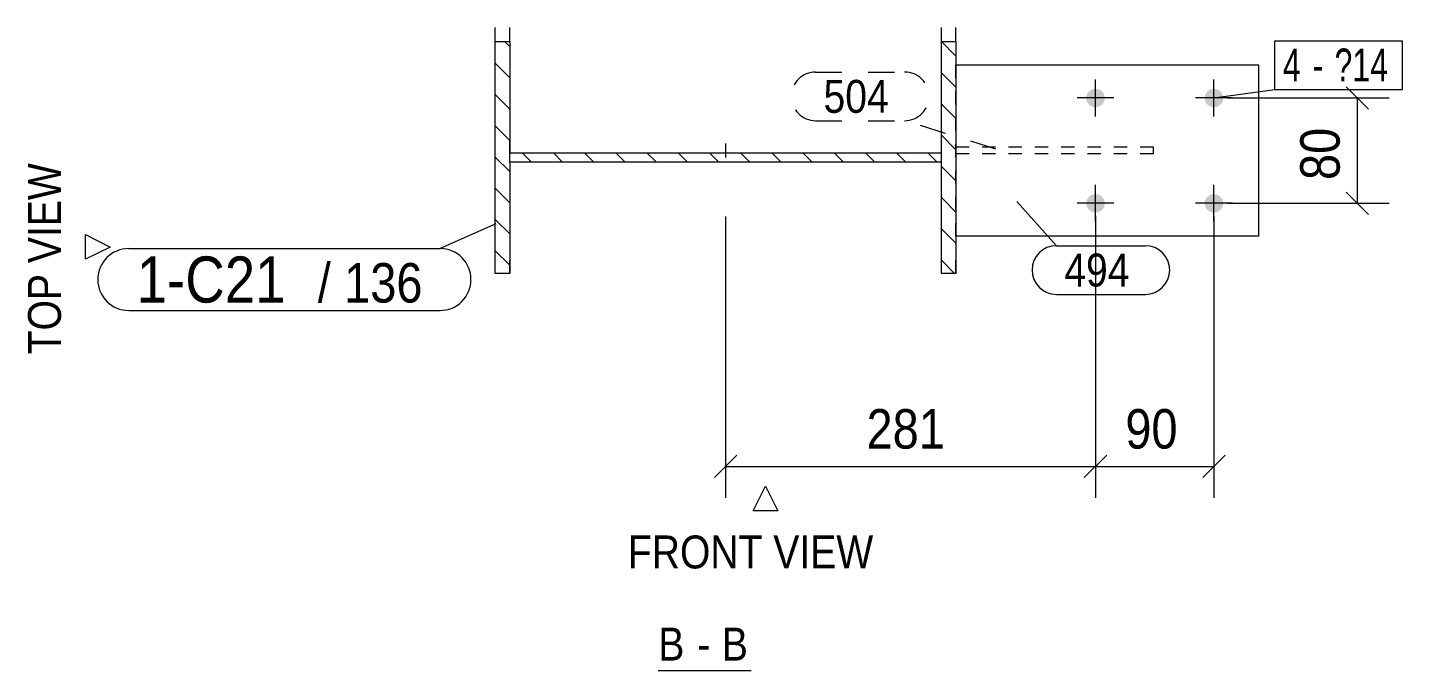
# Model space of a CAD drawing. Header units: millimetres. Extents: x 2 to 825, y 1 to 579.
# Drawn here: x 465.1 to 569.5, y 403.6 to 452.4 of the extents above; entities that cross this region are included whole.
import ezdxf

# ---------------------------------------------------------------- set-up
doc = ezdxf.new("R2010")
doc.units = ezdxf.units.MM
for name, pattern in [('XKITLINE00', [0]), ('XKITLINE01', [4, 1, -1, 1, -1]), ('XKITLINE02', [4, 2, -2]), ('XKITLINE03', [6, 3, -1, 1, -1])]:
    doc.linetypes.add(name, pattern=pattern)
for name, color, linetype, lineweight in [('Bolt', 3, 'Continuous', 0), ('BoltMark', 7, 'Continuous', 0), ('Dimensions', 7, 'Continuous', 0), ('OtherObjectType', 7, 'Continuous', 0), ('Part', 2, 'Continuous', 0), ('PartMark', 7, 'Continuous', 0)]:
    doc.layers.add(name, color=color, linetype=linetype, lineweight=lineweight)
doc.styles.add('ARIAL', font='ARIAL.TTF')
doc.styles.add('ARIAL_NARROW', font='ARIALN.TTF')

# ---------------------------------------------------------------- blocks, each defined once
blk = doc.blocks.new('*A2')
at = {"layer": 'Part', "color": 7, "linetype": 'XKITLINE00', "lineweight": 0}
for p, q in [((501.7, 451), (501.31, 451.38)), ((535.6, 450.28), (534.5, 451.38)), ((534.5, 451.38), (534.5, 451.38)), ((501.7, 448.63), (500.6, 449.73)), ((535.6, 447.91), (534.5, 449.01)), ((501.7, 446.26), (500.6, 447.36)), ((535.6, 445.54), (534.5, 446.64)), ((501.7, 443.88), (500.6, 444.98)), ((535.6, 443.17), (534.5, 444.27)), ((503.35, 442.23), (502.65, 442.93)), ((505.72, 442.23), (505.02, 442.93)), ((508.09, 442.23), (507.39, 442.93)), ((510.47, 442.23), (509.76, 442.93)), ((512.84, 442.23), (512.13, 442.93)), ((515.21, 442.23), (514.5, 442.93)), ((517.58, 442.23), (516.87, 442.93)), ((519.95, 442.23), (519.24, 442.93)), ((522.32, 442.23), (521.61, 442.93)), ((524.69, 442.23), (523.98, 442.93)), ((527.06, 442.23), (526.35, 442.93)), ((529.43, 442.23), (528.72, 442.93)), ((531.8, 442.23), (531.09, 442.93)), ((534.17, 442.23), (533.47, 442.93)), ((501.7, 441.51), (500.6, 442.61)), ((535.6, 440.8), (534.5, 441.9)), ((501.7, 439.14), (500.6, 440.24)), ((535.6, 438.43), (534.5, 439.53)), ((501.7, 436.77), (500.6, 437.87)), ((535.6, 436.06), (534.5, 437.16)), ((501.7, 434.4), (500.6, 435.5)), ((535.5, 433.78), (534.5, 434.79))]:
    blk.add_line(p, q, dxfattribs=at)
blk = doc.blocks.new('*A81')
at = {"layer": 'Bolt'}
for points in [[(546.17, 446.4), (546.13, 446.4), (546.1, 446.41), (546.06, 446.41), (546.03, 446.42), (546, 446.43), (545.96, 446.44), (545.93, 446.45), (545.9, 446.47), (545.87, 446.48), (545.84, 446.5), (545.81, 446.52), (545.78, 446.54), (545.76, 446.56), (545.73, 446.58), (545.7, 446.6), (545.68, 446.63), (545.66, 446.65), (545.64, 446.68), (545.62, 446.71), (545.6, 446.74), (545.58, 446.77), (545.57, 446.8), (545.55, 446.83), (545.54, 446.86), (545.53, 446.9), (545.52, 446.93), (545.51, 446.96), (545.51, 447), (545.5, 447.03), (545.5, 447.06), (545.5, 447.1), (545.5, 447.13), (545.5, 447.17), (545.51, 447.2), (545.51, 447.23), (545.52, 447.27), (545.53, 447.3), (545.54, 447.33), (545.55, 447.37), (545.57, 447.4), (545.58, 447.43), (545.6, 447.46), (545.62, 447.49), (545.64, 447.52), (545.66, 447.54), (545.68, 447.57), (545.7, 447.59), (545.73, 447.62), (545.76, 447.64), (545.78, 447.66), (545.81, 447.68), (545.84, 447.7), (545.87, 447.72), (545.9, 447.73), (545.93, 447.74), (545.96, 447.76), (546, 447.77), (546.03, 447.78), (546.06, 447.78), (546.1, 447.79), (546.13, 447.79), (546.17, 447.8), (546.2, 447.8), (546.23, 447.8), (546.27, 447.79), (546.3, 447.79), (546.34, 447.78), (546.37, 447.78), (546.4, 447.77), (546.44, 447.76), (546.47, 447.74), (546.5, 447.73), (546.53, 447.72), (546.56, 447.7), (546.59, 447.68), (546.62, 447.66), (546.64, 447.64), (546.67, 447.62), (546.69, 447.59), (546.72, 447.57), (546.74, 447.54), (546.76, 447.52), (546.78, 447.49), (546.8, 447.46), (546.82, 447.43), (546.83, 447.4), (546.85, 447.37), (546.86, 447.33), (546.87, 447.3), (546.88, 447.27), (546.89, 447.23), (546.89, 447.2), (546.9, 447.17), (546.9, 447.13), (546.9, 447.1), (546.9, 447.06), (546.9, 447.03), (546.89, 447), (546.89, 446.96), (546.88, 446.93), (546.87, 446.9), (546.86, 446.86), (546.85, 446.83), (546.83, 446.8), (546.82, 446.77), (546.8, 446.74), (546.78, 446.71), (546.76, 446.68), (546.74, 446.65), (546.72, 446.63), (546.69, 446.6), (546.67, 446.58), (546.64, 446.56), (546.62, 446.54), (546.59, 446.52), (546.56, 446.5), (546.53, 446.48), (546.5, 446.47), (546.47, 446.45), (546.44, 446.44), (546.4, 446.43), (546.37, 446.42), (546.34, 446.41), (546.3, 446.41), (546.27, 446.4), (546.23, 446.4), (546.2, 446.4)], [(555.17, 446.4), (555.13, 446.4), (555.1, 446.41), (555.06, 446.41), (555.03, 446.42), (555, 446.43), (554.96, 446.44), (554.93, 446.45), (554.9, 446.47), (554.87, 446.48), (554.84, 446.5), (554.81, 446.52), (554.78, 446.54), (554.76, 446.56), (554.73, 446.58), (554.7, 446.6), (554.68, 446.63), (554.66, 446.65), (554.64, 446.68), (554.62, 446.71), (554.6, 446.74), (554.58, 446.77), (554.57, 446.8), (554.55, 446.83), (554.54, 446.86), (554.53, 446.9), (554.52, 446.93), (554.51, 446.96), (554.51, 447), (554.5, 447.03), (554.5, 447.06), (554.5, 447.1), (554.5, 447.13), (554.5, 447.17), (554.51, 447.2), (554.51, 447.23), (554.52, 447.27), (554.53, 447.3), (554.54, 447.33), (554.55, 447.37), (554.57, 447.4), (554.58, 447.43), (554.6, 447.46), (554.62, 447.49), (554.64, 447.52), (554.66, 447.54), (554.68, 447.57), (554.7, 447.59), (554.73, 447.62), (554.76, 447.64), (554.78, 447.66), (554.81, 447.68), (554.84, 447.7), (554.87, 447.72), (554.9, 447.73), (554.93, 447.74), (554.96, 447.76), (555, 447.77), (555.03, 447.78), (555.06, 447.78), (555.1, 447.79), (555.13, 447.79), (555.17, 447.8), (555.2, 447.8), (555.23, 447.8), (555.27, 447.79), (555.3, 447.79), (555.34, 447.78), (555.37, 447.78), (555.4, 447.77), (555.44, 447.76), (555.47, 447.74), (555.5, 447.73), (555.53, 447.72), (555.56, 447.7), (555.59, 447.68), (555.62, 447.66), (555.64, 447.64), (555.67, 447.62), (555.69, 447.59), (555.72, 447.57), (555.74, 447.54), (555.76, 447.52), (555.78, 447.49), (555.8, 447.46), (555.82, 447.43), (555.83, 447.4), (555.85, 447.37), (555.86, 447.33), (555.87, 447.3), (555.88, 447.27), (555.89, 447.23), (555.89, 447.2), (555.9, 447.17), (555.9, 447.13), (555.9, 447.1), (555.9, 447.06), (555.9, 447.03), (555.89, 447), (555.89, 446.96), (555.88, 446.93), (555.87, 446.9), (555.86, 446.86), (555.85, 446.83), (555.83, 446.8), (555.82, 446.77), (555.8, 446.74), (555.78, 446.71), (555.76, 446.68), (555.74, 446.65), (555.72, 446.63), (555.69, 446.6), (555.67, 446.58), (555.64, 446.56), (555.62, 446.54), (555.59, 446.52), (555.56, 446.5), (555.53, 446.48), (555.5, 446.47), (555.47, 446.45), (555.44, 446.44), (555.4, 446.43), (555.37, 446.42), (555.34, 446.41), (555.3, 446.41), (555.27, 446.4), (555.23, 446.4), (555.2, 446.4)], [(546.17, 438.4), (546.13, 438.4), (546.1, 438.41), (546.06, 438.41), (546.03, 438.42), (546, 438.43), (545.96, 438.44), (545.93, 438.45), (545.9, 438.47), (545.87, 438.48), (545.84, 438.5), (545.81, 438.52), (545.78, 438.54), (545.76, 438.56), (545.73, 438.58), (545.7, 438.6), (545.68, 438.63), (545.66, 438.65), (545.64, 438.68), (545.62, 438.71), (545.6, 438.74), (545.58, 438.77), (545.57, 438.8), (545.55, 438.83), (545.54, 438.86), (545.53, 438.9), (545.52, 438.93), (545.51, 438.96), (545.51, 439), (545.5, 439.03), (545.5, 439.06), (545.5, 439.1), (545.5, 439.13), (545.5, 439.17), (545.51, 439.2), (545.51, 439.23), (545.52, 439.27), (545.53, 439.3), (545.54, 439.33), (545.55, 439.37), (545.57, 439.4), (545.58, 439.43), (545.6, 439.46), (545.62, 439.49), (545.64, 439.52), (545.66, 439.54), (545.68, 439.57), (545.7, 439.59), (545.73, 439.62), (545.76, 439.64), (545.78, 439.66), (545.81, 439.68), (545.84, 439.7), (545.87, 439.72), (545.9, 439.73), (545.93, 439.74), (545.96, 439.76), (546, 439.77), (546.03, 439.78), (546.06, 439.78), (546.1, 439.79), (546.13, 439.79), (546.17, 439.8), (546.2, 439.8), (546.23, 439.8), (546.27, 439.79), (546.3, 439.79), (546.34, 439.78), (546.37, 439.78), (546.4, 439.77), (546.44, 439.76), (546.47, 439.74), (546.5, 439.73), (546.53, 439.72), (546.56, 439.7), (546.59, 439.68), (546.62, 439.66), (546.64, 439.64), (546.67, 439.62), (546.69, 439.59), (546.72, 439.57), (546.74, 439.54), (546.76, 439.52), (546.78, 439.49), (546.8, 439.46), (546.82, 439.43), (546.83, 439.4), (546.85, 439.37), (546.86, 439.33), (546.87, 439.3), (546.88, 439.27), (546.89, 439.23), (546.89, 439.2), (546.9, 439.17), (546.9, 439.13), (546.9, 439.1), (546.9, 439.06), (546.9, 439.03), (546.89, 439), (546.89, 438.96), (546.88, 438.93), (546.87, 438.9), (546.86, 438.86), (546.85, 438.83), (546.83, 438.8), (546.82, 438.77), (546.8, 438.74), (546.78, 438.71), (546.76, 438.68), (546.74, 438.65), (546.72, 438.63), (546.69, 438.6), (546.67, 438.58), (546.64, 438.56), (546.62, 438.54), (546.59, 438.52), (546.56, 438.5), (546.53, 438.48), (546.5, 438.47), (546.47, 438.45), (546.44, 438.44), (546.4, 438.43), (546.37, 438.42), (546.34, 438.41), (546.3, 438.41), (546.27, 438.4), (546.23, 438.4), (546.2, 438.4)], [(555.17, 438.4), (555.13, 438.4), (555.1, 438.41), (555.06, 438.41), (555.03, 438.42), (555, 438.43), (554.96, 438.44), (554.93, 438.45), (554.9, 438.47), (554.87, 438.48), (554.84, 438.5), (554.81, 438.52), (554.78, 438.54), (554.76, 438.56), (554.73, 438.58), (554.7, 438.6), (554.68, 438.63), (554.66, 438.65), (554.64, 438.68), (554.62, 438.71), (554.6, 438.74), (554.58, 438.77), (554.57, 438.8), (554.55, 438.83), (554.54, 438.86), (554.53, 438.9), (554.52, 438.93), (554.51, 438.96), (554.51, 439), (554.5, 439.03), (554.5, 439.06), (554.5, 439.1), (554.5, 439.13), (554.5, 439.17), (554.51, 439.2), (554.51, 439.23), (554.52, 439.27), (554.53, 439.3), (554.54, 439.33), (554.55, 439.37), (554.57, 439.4), (554.58, 439.43), (554.6, 439.46), (554.62, 439.49), (554.64, 439.52), (554.66, 439.54), (554.68, 439.57), (554.7, 439.59), (554.73, 439.62), (554.76, 439.64), (554.78, 439.66), (554.81, 439.68), (554.84, 439.7), (554.87, 439.72), (554.9, 439.73), (554.93, 439.74), (554.96, 439.76), (555, 439.77), (555.03, 439.78), (555.06, 439.78), (555.1, 439.79), (555.13, 439.79), (555.17, 439.8), (555.2, 439.8), (555.23, 439.8), (555.27, 439.79), (555.3, 439.79), (555.34, 439.78), (555.37, 439.78), (555.4, 439.77), (555.44, 439.76), (555.47, 439.74), (555.5, 439.73), (555.53, 439.72), (555.56, 439.7), (555.59, 439.68), (555.62, 439.66), (555.64, 439.64), (555.67, 439.62), (555.69, 439.59), (555.72, 439.57), (555.74, 439.54), (555.76, 439.52), (555.78, 439.49), (555.8, 439.46), (555.82, 439.43), (555.83, 439.4), (555.85, 439.37), (555.86, 439.33), (555.87, 439.3), (555.88, 439.27), (555.89, 439.23), (555.89, 439.2), (555.9, 439.17), (555.9, 439.13), (555.9, 439.1), (555.9, 439.06), (555.9, 439.03), (555.89, 439), (555.89, 438.96), (555.88, 438.93), (555.87, 438.9), (555.86, 438.86), (555.85, 438.83), (555.83, 438.8), (555.82, 438.77), (555.8, 438.74), (555.78, 438.71), (555.76, 438.68), (555.74, 438.65), (555.72, 438.63), (555.69, 438.6), (555.67, 438.58), (555.64, 438.56), (555.62, 438.54), (555.59, 438.52), (555.56, 438.5), (555.53, 438.48), (555.5, 438.47), (555.47, 438.45), (555.44, 438.44), (555.4, 438.43), (555.37, 438.42), (555.34, 438.41), (555.3, 438.41), (555.27, 438.4), (555.23, 438.4), (555.2, 438.4)]]:
    blk.add_hatch(color=3, dxfattribs=at).paths.add_polyline_path(points, flags=17)
at = {"layer": 'Bolt', "color": 3, "linetype": 'XKITLINE00', "lineweight": 0}
for p, q in [((546.2, 445.7), (546.2, 448.5)), ((555.2, 445.7), (555.2, 448.5)), ((547.6, 447.1), (544.8, 447.1)), ((556.6, 447.1), (553.8, 447.1)), ((546.2, 437.7), (546.2, 440.5)), ((555.2, 437.7), (555.2, 440.5)), ((547.6, 439.1), (544.8, 439.1)), ((556.6, 439.1), (553.8, 439.1))]:
    blk.add_line(p, q, dxfattribs=at)
blk = doc.blocks.new('*A82')
at = {"layer": 'Part', "color": 2, "linetype": 'XKITLINE00', "lineweight": 0}
for p, q in [((500.6, 451.38), (500.6, 452.45)), ((501.7, 451.38), (501.7, 452.45)), ((534.5, 451.38), (534.5, 452.45)), ((535.6, 451.38), (535.6, 452.45)), ((500.6, 433.78), (500.6, 451.38)), ((500.6, 451.38), (501.7, 451.38)), ((501.7, 451.38), (501.7, 442.93)), ((534.5, 451.38), (535.6, 451.38)), ((534.5, 442.93), (534.5, 451.38)), ((535.6, 451.38), (535.6, 433.78)), ((501.7, 442.93), (534.5, 442.93)), ((534.5, 442.23), (501.7, 442.23)), ((501.7, 442.23), (501.7, 433.78)), ((534.5, 433.78), (534.5, 442.23)), ((501.7, 433.78), (500.6, 433.78)), ((535.6, 433.78), (534.5, 433.78))]:
    blk.add_line(p, q, dxfattribs=at)
at = {"layer": 'Part', "color": 7, "linetype": 'XKITLINE01', "lineweight": 0}
for p, q in [((501.7, 442.93), (501.7, 444)), ((534.5, 442.93), (534.5, 444)), ((501.7, 442.23), (501.7, 443.3)), ((534.5, 442.23), (534.5, 443.3)), ((500.6, 433.78), (500.6, 434.85)), ((501.7, 433.78), (501.7, 434.85)), ((534.5, 433.78), (534.5, 434.85)), ((535.6, 433.78), (535.6, 434.85))]:
    blk.add_line(p, q, dxfattribs=at)
at = {"layer": 'Part', "color": 7, "linetype": 'XKITLINE03', "lineweight": 0}
blk.add_line((518.1, 443.65), (518.1, 442.58), dxfattribs=at)
blk = doc.blocks.new('*A83')
at = {"layer": 'Part', "color": 2, "linetype": 'XKITLINE00', "lineweight": 0}
for p, q in [((558.6, 449.6), (535.6, 449.6)), ((558.6, 436.6), (558.6, 449.6)), ((558.6, 436.6), (535.6, 436.6))]:
    blk.add_line(p, q, dxfattribs=at)
at = {"layer": 'Part', "color": 7, "linetype": 'XKITLINE01', "lineweight": 0}
blk.add_line((535.6, 436.6), (535.6, 449.6), dxfattribs=at)
blk = doc.blocks.new('*A84')
at = {"layer": 'Part', "color": 7, "linetype": 'XKITLINE01', "lineweight": 0}
for p, q in [((550.6, 443.35), (535.6, 443.35)), ((535.6, 442.85), (535.6, 443.35)), ((550.6, 442.85), (550.6, 443.35)), ((550.6, 442.85), (535.6, 442.85))]:
    blk.add_line(p, q, dxfattribs=at)
blk = doc.blocks.new('*A219')
at = {"layer": 'Dimensions', "color": 7, "linetype": 'XKITLINE00', "lineweight": 0}
for p, q in [((556.2, 447.1), (568.5, 447.1)), ((565.25, 447.95), (566.95, 446.25)), ((566.1, 439.1), (566.1, 447.1)), ((565.25, 439.95), (566.95, 438.25)), ((556.2, 439.1), (568.5, 439.1))]:
    blk.add_line(p, q, dxfattribs=at)
at = {"layer": 'Dimensions', "color": 3}
for p in [(566.1, 447.1), (566.1, 439.1)]:
    blk.add_point(p, dxfattribs=at)
at = {"layer": 'Dimensions', "color": 3, "style": 'ARIAL', "width": 0.85}
blk.add_text('80', height=3, rotation=90.0002, dxfattribs=at).set_placement((564.75, 440.87))
blk = doc.blocks.new('*A220')
at = {"layer": 'Dimensions', "color": 7, "linetype": 'XKITLINE00', "lineweight": 0}
for p, q in [((518.1, 438.1), (518.1, 416.72)), ((546.2, 438.1), (546.2, 416.72)), ((518.95, 419.97), (517.25, 418.27)), ((547.05, 419.97), (545.35, 418.27)), ((518.1, 419.12), (546.2, 419.12))]:
    blk.add_line(p, q, dxfattribs=at)
at = {"layer": 'Dimensions', "color": 3}
for p in [(518.1, 419.12), (546.2, 419.12)]:
    blk.add_point(p, dxfattribs=at)
at = {"layer": 'Dimensions', "color": 3, "style": 'ARIAL', "width": 0.85}
blk.add_text('281', height=3, dxfattribs=at).set_placement((528.81, 420.47))
blk = doc.blocks.new('*A221')
at = {"layer": 'Dimensions', "color": 7, "linetype": 'XKITLINE00', "lineweight": 0}
for p, q in [((546.2, 438.1), (546.2, 416.72)), ((555.2, 438.1), (555.2, 416.72)), ((547.05, 419.97), (545.35, 418.27)), ((556.05, 419.97), (554.35, 418.27)), ((546.2, 419.12), (555.2, 419.12))]:
    blk.add_line(p, q, dxfattribs=at)
at = {"layer": 'Dimensions', "color": 3}
for p in [(546.2, 419.12), (555.2, 419.12)]:
    blk.add_point(p, dxfattribs=at)
at = {"layer": 'Dimensions', "color": 3, "style": 'ARIAL', "width": 0.85}
blk.add_text('90', height=3, dxfattribs=at).set_placement((548.47, 420.47))
blk = doc.blocks.new('*A222')
at = {"layer": 'BoltMark', "color": 7, "linetype": 'XKITLINE00', "lineweight": 0}
for p, q in [((559.83, 451.45), (569.52, 451.45)), ((559.83, 447.75), (559.83, 451.45)), ((569.52, 447.75), (569.52, 451.45)), ((555.2, 447.1), (559.83, 447.75)), ((559.83, 447.75), (569.52, 447.75))]:
    blk.add_line(p, q, dxfattribs=at)
at = {"layer": 'BoltMark', "color": 3, "style": 'ARIAL_NARROW', "width": 0.85}
for s, p in [('4', (560.43, 448.35)), ('?14', (564.36, 448.35)), ('-', (562.7, 448.35))]:
    blk.add_text(s, height=2.5, dxfattribs=at).set_placement(p)
blk = doc.blocks.new('*A223')
at = {"layer": 'PartMark', "color": 7, "linetype": 'XKITLINE02', "lineweight": 0}
for p, q in [((524.94, 449.07), (531.7, 449.07)), ((524.94, 445.37), (531.7, 445.37)), ((538.63, 443.22), (531.7, 445.37))]:
    blk.add_line(p, q, dxfattribs=at)
for centre, start, end in [((524.94, 447.22), 90, 270), ((531.7, 447.22), 270, 90)]:
    blk.add_arc(centre, 1.85, start, end, dxfattribs=at)
at = {"layer": 'PartMark', "color": 3, "style": 'ARIAL', "width": 0.85}
blk.add_text('504', height=2.5, dxfattribs=at).set_placement((525.54, 445.97))
blk = doc.blocks.new('*A224')
at = {"layer": 'PartMark', "color": 7, "linetype": 'XKITLINE00', "lineweight": 0}
for p, q in [((540.23, 439.23), (543.23, 435.88)), ((543.23, 435.88), (549.99, 435.88)), ((543.23, 432.18), (549.99, 432.18))]:
    blk.add_line(p, q, dxfattribs=at)
for centre, start, end in [((543.23, 434.03), 90, 270), ((549.99, 434.03), 270, 90)]:
    blk.add_arc(centre, 1.85, start, end, dxfattribs=at)
at = {"layer": 'PartMark', "color": 3, "style": 'ARIAL', "width": 0.85}
blk.add_text('494', height=2.5, dxfattribs=at).set_placement((543.83, 432.78))
blk = doc.blocks.new('*A225')
at = {"layer": 'PartMark', "color": 7, "linetype": 'XKITLINE00', "lineweight": 0}
for p, q in [((500.65, 437.55), (496.41, 435.66)), ((472.76, 435.66), (496.41, 435.66)), ((472.76, 430.96), (496.41, 430.96))]:
    blk.add_line(p, q, dxfattribs=at)
for centre, start, end in [((472.76, 433.31), 90, 270), ((496.41, 433.31), 270, 90)]:
    blk.add_arc(centre, 2.35, start, end, dxfattribs=at)
at = {"layer": 'PartMark', "color": 1, "style": 'ARIAL', "width": 0.85}
blk.add_text('1-C21', height=3.5, dxfattribs=at).set_placement((473.36, 431.56))
at = {"layer": 'PartMark', "color": 3, "style": 'ARIAL', "width": 0.85}
for s, p in [('/', (487.12, 431.56)), ('136', (489.13, 431.56))]:
    blk.add_text(s, height=3, dxfattribs=at).set_placement(p)
blk = doc.blocks.new('*A226')
at = {"layer": 'OtherObjectType', "color": 7, "linetype": 'XKITLINE00', "lineweight": 0}
for p, q in [((469.48, 434.85), (469.48, 436.72)), ((469.48, 436.72), (471.36, 435.78)), ((471.36, 435.78), (469.48, 434.85)), ((471.36, 435.78), (471.36, 435.78)), ((520.2, 415.74), (521.14, 417.62)), ((521.14, 417.62), (522.08, 415.74)), ((521.14, 417.62), (521.14, 417.62)), ((522.08, 415.74), (520.2, 415.74)), ((512.99, 403.62), (520.04, 403.62))]:
    blk.add_line(p, q, dxfattribs=at)
at = {"layer": 'OtherObjectType', "color": 7, "style": 'ARIAL', "width": 0.85}
blk.add_text('TOP VIEW', height=2.5, rotation=90, dxfattribs=at).set_placement((467.61, 427.63))
for s, p in [('FRONT VIEW', (510.68, 411.37)), ('B', (512.99, 404.37)), ('B', (517.82, 404.37)), ('-', (515.96, 404.37))]:
    blk.add_text(s, height=2.5, dxfattribs=at).set_placement(p)

msp = doc.modelspace()

# ---------------------------------------------------------------- block references
at = {"lineweight": 0}
for name in ['*A82', '*A2', '*A222', '*A83', '*A223', '*A81', '*A219', '*A84', '*A224', '*A220', '*A221', '*A225']:
    msp.add_blockref(name, (0, 0), dxfattribs=at)
at = {"layer": 'OtherObjectType', "lineweight": 0}
msp.add_blockref('*A226', (0, 0), dxfattribs=at)

doc.saveas('drawing.dxf')
